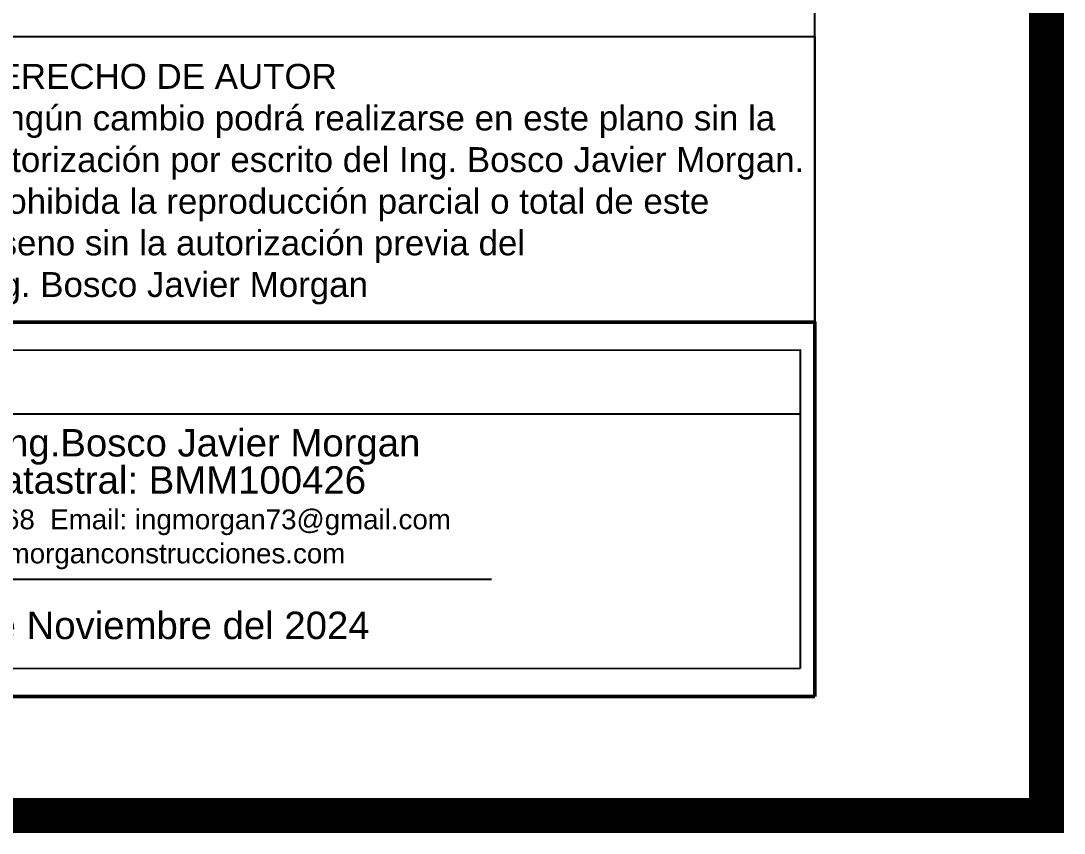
# Model space of a CAD drawing. Header units: millimetres. Extents: x 604785 to 1211550, y 1311006 to 2622648.
# Drawn here: x 605138.7 to 605206.2, y 1311005.5 to 1311058.2 of the extents above; entities that cross this region are included whole.
import ezdxf

# ---------------------------------------------------------------- set-up
doc = ezdxf.new("R2010")
doc.units = ezdxf.units.MM
doc.layers.add('CAJETIN', color=5, linetype='Continuous')
doc.layers.add('CVL_CUADCON_TX', color=2, linetype='Continuous')
doc.styles.add('PUNTOS PI', font='arial.ttf', dxfattribs={"height": 2.75})
doc.styles.add('Style-ENGINEERING', font='ENGINEERING.shx')

msp = doc.modelspace()

# ---------------------------------------------------------------- linework, layer by layer
for p, q in [((605114.19, 1311032.697), (605189.114, 1311032.697)), ((605037.841, 1311021.983), (605169.128, 1311021.998))]:
    msp.add_line(p, q)
at = {"const_width": 2.28}
msp.add_lwpolyline([(604785.969, 1311006.678), (605205.069, 1311006.678), (605205.069, 1311303.678), (604785.969, 1311303.678)], close=True, dxfattribs=at)
for points in [[(605134.106, 1311057.129), (605190.069, 1311057.129), (605190.069, 1311038.63), (605134.106, 1311038.63)], [(605189.114, 1311016.199), (604973.817, 1311016.166), (604973.817, 1311036.806), (605189.114, 1311036.839)]]:
    msp.add_lwpolyline(points, close=True)
at = {"lineweight": 50}
msp.add_lwpolyline([(605190.069, 1311014.381), (604972.001, 1311014.381), (604972.001, 1311038.63), (605190.069, 1311038.63)], close=True, dxfattribs=at)
at = {"layer": 'CAJETIN'}
for p, q in [((605190.069, 1311014.381), (605190.069, 1311288.678)), ((604800.969, 1311014.381), (605190.069, 1311014.381))]:
    msp.add_line(p, q, dxfattribs=at)

# ---------------------------------------------------------------- texts
at = {"char_height": 1.77694, "width": 69.63112, "attachment_point": 1, "style": 'Style-ENGINEERING'}
for s, insert in [('{\\fArial|b0|i0|c0|p34;Ejecuta: Ing.Bosco Javier Morgan}', (605127.409, 1311031.711)), ('{\\fArial|b0|i0|c0|p34;Lic. Catastral: BMM100426}', (605131.066, 1311029.301)), ('{\\fArial|b0|i0|c0|p34;Fecha: 27 de Noviembre del 2024}', (605123.842, 1311019.883))]:
    msp.add_mtext(s, dxfattribs=dict(at, insert=insert))
at = {"color": 1, "insert": (605127.288, 1311026.504), "char_height": 1.28406, "width": 69.63112, "attachment_point": 1, "style": 'Style-ENGINEERING'}
msp.add_mtext('{\\fArial|b0|i0|c0|p34;Cel: 8883-7568  Email: ingmorgan73@gmail.com}', dxfattribs=at)
at = {"color": 5, "insert": (605133.344, 1311024.296), "char_height": 1.28406, "width": 69.63112, "attachment_point": 1, "style": 'Style-ENGINEERING'}
msp.add_mtext('{\\fArial|b0|i0|c0|p34;www.morganconstrucciones.com}', dxfattribs=at)
at = {"layer": 'CVL_CUADCON_TX', "color": 0, "insert": (605135.513, 1311055.364), "char_height": 1.6173, "width": 56.27706, "attachment_point": 1, "style": 'PUNTOS PI'}
msp.add_mtext('DERECHO DE AUTOR\\PNingún cambio podrá realizarse en este plano sin la\\Pautorización por escrito del Ing. Bosco Javier Morgan.\\PProhibida la reproducción parcial o total de este \\Pdiseno sin la autorización previa del\\PIng. Bosco Javier Morgan\\P', dxfattribs=at)

doc.saveas('drawing.dxf')
